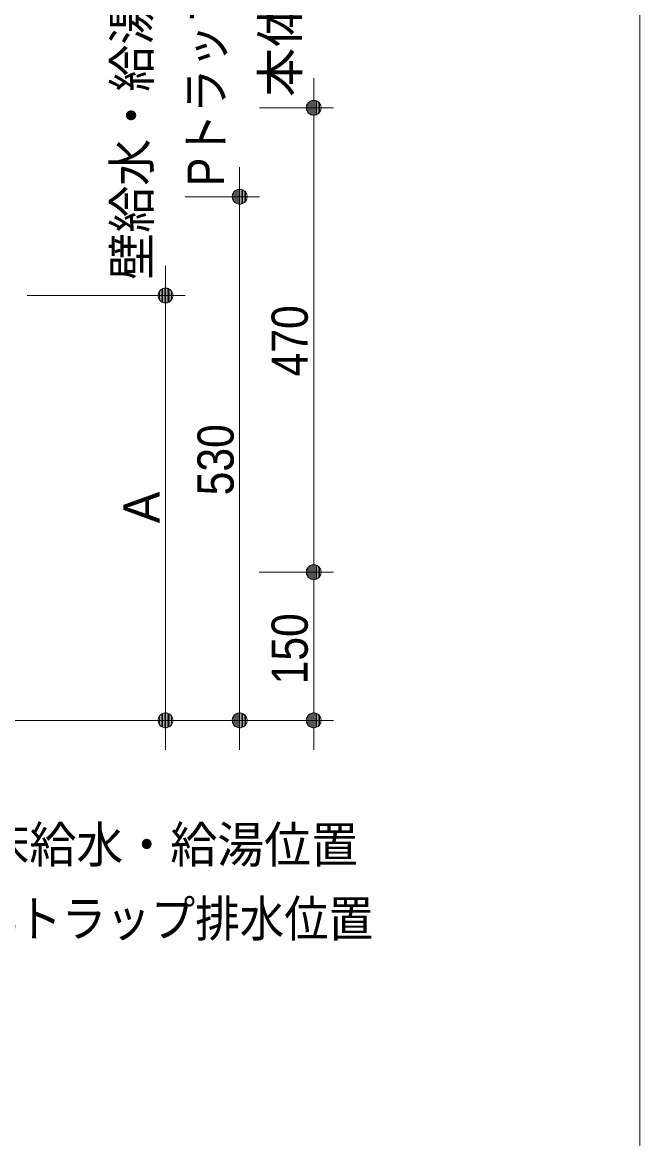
# Model space of a CAD drawing. Units: millimetres, scale not verified. Extents: x -3962 to 3962, y -3045 to 3045.
# Drawn here: x -512 to 112, y -423 to 706 of the extents above; entities that cross this region are included whole.
import ezdxf
from ezdxf.enums import TextEntityAlignment as Align

# ---------------------------------------------------------------- set-up
doc = ezdxf.new("R2010")
doc.units = ezdxf.units.MM
doc.header["$LTSCALE"] = 20
for name, color, linetype, lineweight in [('0-0_1図面枠', 7, 'Continuous', 9), ('0-2_2寸法-1', 7, 'Continuous', 9), ('0-3_0', 7, 'Continuous', 9), ('0-5_2寸法-2', 7, 'Continuous', 9)]:
    doc.layers.add(name, color=color, linetype=linetype, lineweight=lineweight)
doc.styles.add('ＭＳ Ｐゴシック', font='')
doc.styles.get('ＭＳ Ｐゴシック').set_extended_font_data('MS PGothic')

# ---------------------------------------------------------------- blocks, each defined once
blk = doc.blocks.new('グループ-4')
at = {"layer": '0-0_1図面枠'}
blk.add_lwpolyline([(-38000, 55400), (38000, 55400), (38000, -55400), (-38000, -55400)], close=True, dxfattribs=at)
blk = doc.blocks.new('図面枠')
at = {"layer": '0-0_1図面枠'}
blk.add_blockref('グループ-4', (0, 0), dxfattribs=at)
blk = doc.blocks.new('_Dot')
at = {"layer": '0-3_0'}
for p, q in [((-10, 0), (-20, 0)), ((9.78, 2), (-9.78, 2)), ((7.99, 6), (-7.99, 6)), ((9.16, -3.98), (-9.16, -3.98)), ((6, -7.98), (-6, -7.98))]:
    blk.add_line(p, q, dxfattribs=at)
for points in [[(10, 0), (9.92, 1.25), (9.69, 2.49), (9.3, 3.68), (8.76, 4.82), (8.09, 5.88), (7.29, 6.85), (6.37, 7.71), (5.36, 8.44), (4.26, 9.05), (3.09, 9.51), (1.87, 9.82), (0.63, 9.98), (-0.63, 9.98), (-1.87, 9.82), (-3.09, 9.51), (-4.26, 9.05), (-5.36, 8.44), (-6.37, 7.71), (-7.29, 6.85), (-8.09, 5.88), (-8.76, 4.82), (-9.3, 3.68), (-9.69, 2.49), (-9.92, 1.25), (-10, 0), (0, 0)], [(-10, 0), (-9.92, -1.25), (-9.69, -2.49), (-9.3, -3.68), (-8.76, -4.82), (-8.09, -5.88), (-7.29, -6.85), (-6.37, -7.71), (-5.36, -8.44), (-4.26, -9.05), (-3.09, -9.51), (-1.87, -9.82), (-0.63, -9.98), (0.63, -9.98), (1.87, -9.82), (3.09, -9.51), (4.26, -9.05), (5.36, -8.44), (6.37, -7.71), (7.29, -6.85), (8.09, -5.88), (8.76, -4.82), (9.3, -3.68), (9.69, -2.49), (9.92, -1.25), (10, 0), (0, 0)]]:
    blk.add_lwpolyline(points, close=True, dxfattribs=at)

msp = doc.modelspace()

# ---------------------------------------------------------------- linework, layer by layer
at = {"layer": '0-2_2寸法-1'}
for p, q in [((-272.5, 620), (-197.5, 620)), ((-217.5, 165.01), (-217.5, 604.99)), ((-347.5, 530), (-272.5, 530)), ((-292.5, 514.99), (-292.5, 15.01)), ((-507.5, 430), (-347.5, 430)), ((-367.5, 414.99), (-367.5, 15.01)), ((-272.57, 150), (-197.5, 150)), ((-272.5, 150), (-197.5, 150)), ((-217.5, 134.99), (-217.5, 15.01)), ((-547.5, 0), (-347.5, 0)), ((-347.5, 0), (-272.5, 0)), ((-272.5, 0), (-197.5, 0))]:
    msp.add_line(p, q, dxfattribs=at)
at = {"layer": '0-5_2寸法-2'}
for p, q in [((-217.5, 635.01), (-217.5, 650.01)), ((-272.5, 620), (-197.5, 620)), ((-217.5, 620), (-217.5, 0)), ((-292.5, 545.01), (-292.5, 560.01)), ((-347.5, 530), (-272.5, 530)), ((-292.5, 530), (-292.5, 0)), ((-367.5, 445.01), (-367.5, 460.01)), ((-507.5, 430), (-347.5, 430)), ((-367.5, 430), (-367.5, 0)), ((-547.5, 0), (-347.5, 0)), ((-347.5, 0), (-272.5, 0)), ((-272.5, 0), (-197.5, 0)), ((-367.5, -15.01), (-367.5, -30.01)), ((-292.5, -15.01), (-292.5, -30.01)), ((-217.5, -15.01), (-217.5, -30.01))]:
    msp.add_line(p, q, dxfattribs=at)

# ---------------------------------------------------------------- block references
at = {"layer": '0-0_1図面枠', "xscale": 0.05, "yscale": 0.05}
msp.add_blockref('図面枠', (-1787.5, 0), dxfattribs=at)
at = {"layer": '0-2_2寸法-1', "xscale": 0.7503418, "yscale": 0.7503418}
for p, rotation in [((-217.5, 620), 90), ((-292.5, 530), 90), ((-367.5, 430), 90), ((-217.5, 150), 270), ((-217.5, 150), 90), ((-367.5, 0), 270), ((-292.5, 0), 270), ((-217.5, 0), 270)]:
    msp.add_blockref('_Dot', p, dxfattribs=dict(at, rotation=rotation))
at = {"layer": '0-5_2寸法-2', "xscale": 0.7503418, "yscale": 0.7503418}
for p, rotation in [((-217.5, 620), 270), ((-292.5, 530), 270), ((-367.5, 430), 270), ((-367.5, 0), 90), ((-292.5, 0), 90), ((-217.5, 0), 90)]:
    msp.add_blockref('_Dot', p, dxfattribs=dict(at, rotation=rotation))

# ---------------------------------------------------------------- texts
at = {"layer": '0-2_2寸法-1', "style": 'ＭＳ Ｐゴシック', "width": 0.9}
for s, p in [('470', (-212.54, 348.11)), ('530', (-287.54, 227.72)), ('150', (-212.54, 36.39))]:
    msp.add_text(s, height=36.66, rotation=90, dxfattribs=at).set_placement(p, align=Align.BOTTOM_LEFT)
at = {"layer": '0-2_2寸法-1', "style": 'ＭＳ Ｐゴシック'}
msp.add_text('A', height=36.69, rotation=90, dxfattribs=at).set_placement((-362.44, 199.44), align=Align.BOTTOM_LEFT)
at = {"layer": '0-5_2寸法-2', "style": 'ＭＳ Ｐゴシック'}
for s, width, p in [('Pトラップ排水位置', 0.9, (-297.48, 540.68)), ('壁給水・給湯位置', 0.95, (-372.38, 445.96))]:
    msp.add_text(s, height=36.69, rotation=90, dxfattribs=dict(at, width=width)).set_placement(p, align=Align.BOTTOM_LEFT)
msp.add_text('本体取付位置', height=36.66, rotation=90, dxfattribs=at).set_placement((-222.19, 630.9), align=Align.BOTTOM_LEFT)
for s, width, p in [('床給水・給湯位置', 0.95, (-552.93, -155.12)), ('Sトラップ排水位置', 0.9, (-546.44, -230.02))]:
    msp.add_text(s, height=36.69, dxfattribs=dict(at, width=width)).set_placement(p, align=Align.BOTTOM_LEFT)

doc.saveas('drawing.dxf')
